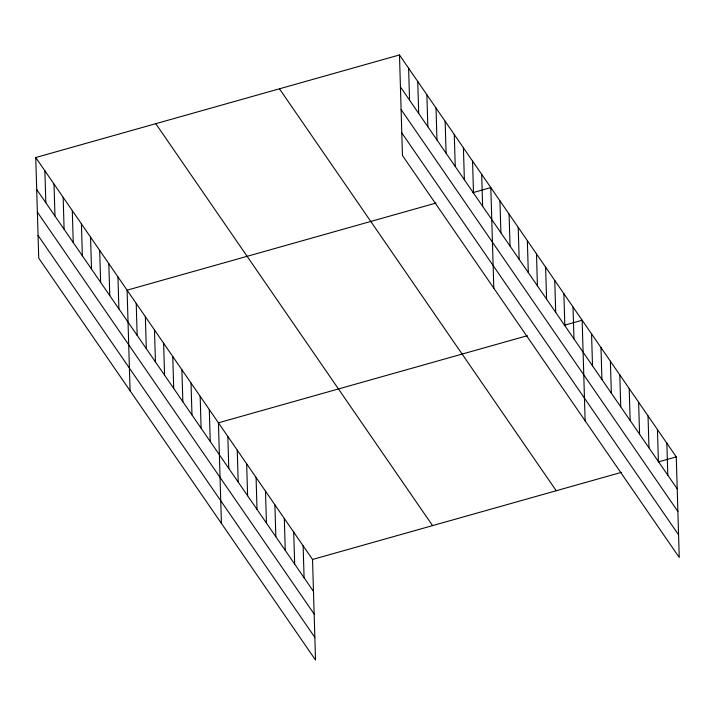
<?xml version="1.0" encoding="UTF-8"?>
<svg xmlns="http://www.w3.org/2000/svg" width="715" height="715" viewBox="0 0 715 715"><rect width="100%" height="100%" fill="white"/><g stroke="black" fill="none" stroke-linecap="round" stroke-linejoin="round"><path stroke-width="1.07" d="M35.75 157.532L312.535 559.47L315.521 660.043L38.735 258.115L35.75 157.532L399.479 54.957L676.265 456.885L679.25 557.468L402.465 155.53L399.479 54.957M436.07 203.033L127.091 290.174L130.076 390.748M472.919 192.639L490.821 187.589L493.806 288.172M527.402 335.675L218.433 422.806L221.418 523.389M564.26 325.28L582.153 320.231L585.138 420.813M312.535 559.47L621.514 472.329M658.363 461.935L676.265 456.885M400.427 86.908L677.212 488.846M401.097 109.556L677.883 511.493M401.785 132.892L678.58 534.82M279.449 88.803L556.234 490.74M155.781 123.677L432.566 525.614M36.697 189.493L313.492 591.421M37.368 212.132L314.162 614.069M38.065 235.467L314.85 637.405M666.854 443.22L667.801 475.18M657.443 429.554L658.39 461.515M648.031 415.889L648.979 447.849M638.62 402.223L639.567 434.184M629.209 388.558L630.156 420.518M619.798 374.892L620.745 406.853M610.387 361.227L611.334 393.187M600.975 347.562L601.923 379.522M591.564 333.896L592.512 365.857M573.019 306.967L573.975 338.928M563.885 293.704L564.841 325.665M554.751 280.441L555.707 312.392M545.617 267.178L546.573 299.129M536.482 253.914L537.439 285.866M527.348 240.651L528.305 272.603M518.214 227.388L519.17 259.339M509.08 214.116L510.036 246.076M499.955 200.852L500.902 232.813M481.687 174.326L482.634 206.286M472.552 161.063L473.5 193.023M463.418 147.799L464.366 179.76M454.284 134.536L455.232 166.497M445.15 121.273L446.097 153.233M436.016 108.01L436.963 139.97M426.882 94.746L427.829 126.707M417.748 81.483L418.695 113.435M408.614 68.22L409.561 100.172M303.124 545.804L304.081 577.756M293.713 532.139L294.669 564.09M284.311 518.473L285.258 550.425M274.9 504.808L275.847 536.759M265.488 491.142L266.436 523.094M256.077 477.477L257.025 509.429M246.666 463.803L247.613 495.763M237.255 450.137L238.202 482.098M227.844 436.472L228.791 468.432M209.298 409.543L210.246 441.504M200.164 396.28L201.112 428.24M191.03 383.017L191.978 414.977M181.896 369.753L182.843 401.714M172.762 356.49L173.709 388.451M163.628 343.227L164.575 375.187M154.494 329.964L155.441 361.924M145.359 316.7L146.307 348.661M136.225 303.437L137.173 335.389M117.957 276.911L118.904 308.862M108.823 263.647L109.77 295.599M99.689 250.375L100.636 282.336M90.555 237.112L91.502 269.072M81.421 223.849L82.368 255.809M72.287 210.585L73.234 242.546M63.152 197.322L64.1 229.283M54.018 184.059L54.966 216.019M44.884 170.796L45.832 202.756"/></g></svg>
